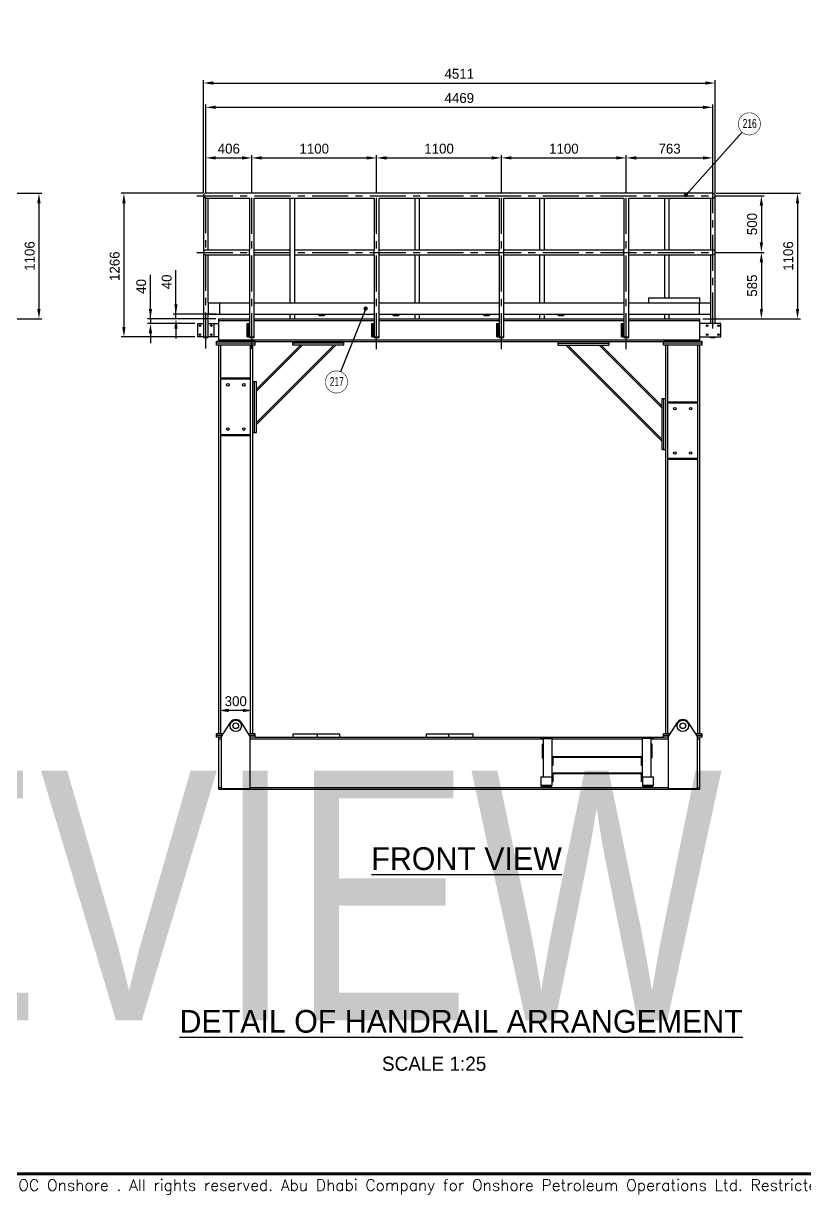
# Model space of a CAD drawing. Header units: millimetres. Extents: x 0 to 16187, y -20471 to 6290.
# Drawn here: x 1811.7 to 2087.1, y 1484.6 to 1897.5 of the extents above; entities that cross this region are included whole.
import ezdxf
from ezdxf.enums import TextEntityAlignment as Align

# ---------------------------------------------------------------- set-up
doc = ezdxf.new("R2018")
doc.units = ezdxf.units.MM
doc.header["$PDSIZE"] = -1
doc.linetypes.add('CENTERX2', pattern=[20.32, 12.7, -2.54, 2.54, -2.54])
doc.layers.add('BORDER1', color=3, linetype='Continuous')
doc.layers.add('BORDER2', color=7, linetype='Continuous')
doc.styles.add('ROMANC', font='ROMANC', dxfattribs={"height": 5})
doc.styles.add('ROMAND-1', font='ic-romand.shx')
doc.styles.add('ROMANS', font='ROMANS.shx', dxfattribs={"width": 0.8})
doc.styles.add('ROMANT', font='ROMANT', dxfattribs={"height": 4})
doc.styles.add('SLDTEXTSTYLE2', font='TXT', dxfattribs={"width": 0.686449})
doc.dimstyles.new('AM_ISO', dxfattribs={"dimtxt": 3.5, "dimasz": 3.5, "dimexe": 1, "dimexo": 1, "dimgap": 1.5, "dimtad": 1, "dimdsep": 46, "dimtxsty": 'Standard', "dimcen": 0, "dimclrd": 1, "dimclre": 1, "dimclrt": 1, "dimadec": 0, "dimazin": 2, "dimtp": 0.1, "dimtm": 0.1, "dimtfac": 0.71, "dimtdec": 3, "dimtmove": 0, "dimatfit": 3, "dimfxl": 1, "dimlwd": -1, "dimlwe": -1, "dimarcsym": 1})
doc.dimstyles.new('AM_ISO$7', dxfattribs={"dimtxt": 3.5, "dimasz": 3.5, "dimexe": 1, "dimexo": 1, "dimgap": 1.5, "dimtad": 1, "dimtoh": 1, "dimdsep": 46, "dimtxsty": 'Standard', "dimcen": 0, "dimclrd": 1, "dimclre": 1, "dimclrt": 1, "dimadec": 0, "dimazin": 2, "dimtp": 0.1, "dimtm": 0.1, "dimtfac": 0.71, "dimtdec": 3, "dimtmove": 0, "dimatfit": 3, "dimfxl": 1, "dimlwd": -1, "dimlwe": -1, "dimarcsym": 1})

# ---------------------------------------------------------------- blocks, each defined once
blk = doc.blocks.new('*U609')
at = {"layer": 'BORDER1', "color": 154, "true_color": 0x1859a9, "const_width": 1}
blk.add_lwpolyline([(1.81, 811), (1144, 811), (1144, 0), (0, 0), (0, 811)], close=True, dxfattribs=at)
at = {"layer": 'BORDER2', "color": 154, "true_color": 0x1859a9, "style": 'ROMANS'}
blk.add_text('2017 ADNOC Onshore . All rights reserved. Abu Dhabi Company for Onshore Petroleum Operations Ltd. Restricted Circulation', height=4, dxfattribs=at).set_placement((489.5, -2), align=Align.TOP_CENTER)
at = {"layer": 'BORDER2', "flags": 8}
for tag, height, style, p in [('REV-A', 3.24, 'ROMANS', (986.93, 140.25)), ('RE-A', 8.06, 'ROMANT', (1084.63, 7.17))]:
    blk.add_attdef(tag, text='', height=height, dxfattribs=dict(at, style=style)).set_placement(p, align=Align.CENTER)
at = {"layer": 'BORDER2', "style": 'ROMANS', "width": 3.830216}
blk.add_attdef('DATE-A', text='', height=3.24, dxfattribs=at).set_placement((995.51, 140.25), (1008.51, 140.25), align=Align.FIT)
at = {"layer": 'BORDER2'}
for tag, height, style, p in [('DRN-A', 3.24, 'ROMANS', (1018.38, 140.25)), ('CHD-A', 3.24, 'ROMANS', (1032.35, 140.25)), ('APD-A', 3.24, 'ROMANS', (1046.64, 140.25)), ('CONS_CONT_VEND', 4.2, 'ROMANC', (1061.39, 72.83))]:
    blk.add_attdef(tag, text='', height=height, dxfattribs=dict(at, style=style)).set_placement(p, align=Align.CENTER)
at = {"layer": 'BORDER2', "style": 'ROMANS', "width": 0.8}
for tag, p, height in [('1:X', (997.23, 122.55), 3.5), ('LOC', (1042.74, 122.55), 3.5), ('PROJ_NO', (1118.64, 122.55), 3.5), ('CONS_DRG_NO', (1011, 63), 3)]:
    blk.add_attdef(tag, p, '', height=height, dxfattribs=at)
at = {"layer": 'BORDER2', "lineweight": 30, "width": 0.8, "flags": 104}
blk.add_attdef('COMMENTS-A', text='', height=2.2, dxfattribs=at).set_placement((1055.21, 142.07), align=Align.MIDDLE_LEFT)
at = {"layer": 'BORDER2', "style": 'ROMANS', "width": 0.8}
for tag, p in [('PROJECT_TITLE_1', (1061.07, 55.35)), ('PROJECT_TITLE_2', (1061.07, 49.3))]:
    blk.add_attdef(tag, text='', height=3.5, dxfattribs=at).set_placement(p, align=Align.MIDDLE)
at = {"layer": 'BORDER2', "style": 'ROMANT', "width": 0.8}
for tag, p in [('DRG_TITLE_1', (1061.07, 36.31)), ('DRG_TITLE_2', (1061.07, 28.31)), ('DRG_TITLE_3', (1061.07, 20.31))]:
    blk.add_attdef(tag, text='', height=5, dxfattribs=at).set_placement(p, align=Align.CENTER)
at = {"layer": 'BORDER2', "style": 'ROMANT'}
for tag, p in [('AR', (995, 7.17)), ('PA', (1011.74, 7.17)), ('DC', (1028.45, 7.17)), ('TS', (1120.84, 7.17))]:
    blk.add_attdef(tag, p, '', height=8.06, dxfattribs=at)
for tag, p in [('SRNO', (1074.7, 7.17)), ('SH', (1115.8, 7.18))]:
    blk.add_attdef(tag, text='', height=8.06, dxfattribs=at).set_placement(p, align=Align.RIGHT)
at = {"layer": 'BORDER2', "style": 'ROMANS', "flags": 2}
blk.add_attdef('TB_VERSION', text='', height=2, dxfattribs=at).set_placement((1, -1), align=Align.TOP_LEFT)
blk = doc.blocks.new('*D4707')
at = {"color": 1, "linetype": 'ByBlock'}
for p, q in [((1789.5, 1837.6), (1818.2, 1837.6)), ((1817.2, 1834.1), (1817.2, 1796.86)), ((1784.92, 1793.36), (1818.2, 1793.36))]:
    blk.add_line(p, q, dxfattribs=at)
at = {"color": 1}
for points in [[(1817.78, 1834.1), (1816.61, 1834.1), (1817.2, 1837.6)], [(1816.61, 1796.86), (1817.78, 1796.86), (1817.2, 1793.36)]]:
    blk.add_solid(points, dxfattribs=at)
at = {"layer": 'Defpoints', "color": 0}
for p in [(1788.5, 1837.6), (1783.92, 1793.36), (1817.2, 1793.36)]:
    blk.add_point(p, dxfattribs=at)
at = {"color": 1, "insert": (1813.95, 1815.48), "char_height": 3.5, "attachment_point": 5, "rotation": 90}
blk.add_mtext('1106', dxfattribs=at)
blk = doc.blocks.new('*D4735')
at = {"color": 1, "linetype": 'ByBlock'}
for p, q in [((1876, 1837.76), (1876, 1851.07)), ((1879.5, 1850.07), (1888.75, 1850.07)), ((1892.25, 1837.76), (1892.25, 1851.07))]:
    blk.add_line(p, q, dxfattribs=at)
at = {"color": 1}
for points in [[(1879.5, 1850.66), (1879.5, 1849.49), (1876, 1850.07)], [(1888.75, 1849.49), (1888.75, 1850.66), (1892.25, 1850.07)]]:
    blk.add_solid(points, dxfattribs=at)
at = {"layer": 'Defpoints', "color": 0}
for p in [(1892.25, 1850.07), (1876, 1836.76), (1892.25, 1836.76)]:
    blk.add_point(p, dxfattribs=at)
at = {"color": 1, "insert": (1884.13, 1853.32), "char_height": 3.5, "attachment_point": 5}
blk.add_mtext('406', dxfattribs=at)
blk = doc.blocks.new('*D4736')
at = {"color": 1, "linetype": 'ByBlock'}
for p, q in [((1892.25, 1837.76), (1892.25, 1851.07)), ((1895.75, 1850.07), (1932.75, 1850.07)), ((1936.25, 1837.76), (1936.25, 1851.07))]:
    blk.add_line(p, q, dxfattribs=at)
at = {"color": 1}
for points in [[(1895.75, 1850.66), (1895.75, 1849.49), (1892.25, 1850.07)], [(1932.75, 1849.49), (1932.75, 1850.66), (1936.25, 1850.07)]]:
    blk.add_solid(points, dxfattribs=at)
at = {"layer": 'Defpoints', "color": 0}
for p in [(1936.25, 1850.07), (1892.25, 1836.76), (1936.25, 1836.76)]:
    blk.add_point(p, dxfattribs=at)
at = {"color": 1, "insert": (1914.25, 1853.32), "char_height": 3.5, "attachment_point": 5}
blk.add_mtext('1100', dxfattribs=at)
blk = doc.blocks.new('*D4737')
at = {"color": 1, "linetype": 'ByBlock'}
for p, q in [((1936.25, 1837.76), (1936.25, 1851.07)), ((1939.75, 1850.07), (1976.75, 1850.07)), ((1980.25, 1837.76), (1980.25, 1851.07))]:
    blk.add_line(p, q, dxfattribs=at)
at = {"color": 1}
for points in [[(1939.75, 1850.66), (1939.75, 1849.49), (1936.25, 1850.07)], [(1976.75, 1849.49), (1976.75, 1850.66), (1980.25, 1850.07)]]:
    blk.add_solid(points, dxfattribs=at)
at = {"layer": 'Defpoints', "color": 0}
for p in [(1980.25, 1850.07), (1936.25, 1836.76), (1980.25, 1836.76)]:
    blk.add_point(p, dxfattribs=at)
at = {"color": 1, "insert": (1958.25, 1853.32), "char_height": 3.5, "attachment_point": 5}
blk.add_mtext('1100', dxfattribs=at)
blk = doc.blocks.new('*D4738')
at = {"color": 1, "linetype": 'ByBlock'}
for p, q in [((1980.25, 1837.76), (1980.25, 1851.07)), ((1983.75, 1850.07), (2020.75, 1850.07)), ((2024.25, 1837.76), (2024.25, 1851.07))]:
    blk.add_line(p, q, dxfattribs=at)
at = {"color": 1}
for points in [[(1983.75, 1850.66), (1983.75, 1849.49), (1980.25, 1850.07)], [(2020.75, 1849.49), (2020.75, 1850.66), (2024.25, 1850.07)]]:
    blk.add_solid(points, dxfattribs=at)
at = {"layer": 'Defpoints', "color": 0}
for p in [(2024.25, 1850.07), (1980.25, 1836.76), (2024.25, 1836.76)]:
    blk.add_point(p, dxfattribs=at)
at = {"color": 1, "insert": (2002.25, 1853.32), "char_height": 3.5, "attachment_point": 5}
blk.add_mtext('1100', dxfattribs=at)
blk = doc.blocks.new('*D4739')
at = {"color": 1, "linetype": 'ByBlock'}
for p, q in [((2024.25, 1837.76), (2024.25, 1851.07)), ((2027.75, 1850.07), (2051.26, 1850.07)), ((2054.76, 1837.76), (2054.76, 1851.07))]:
    blk.add_line(p, q, dxfattribs=at)
at = {"color": 1}
for points in [[(2027.75, 1850.66), (2027.75, 1849.49), (2024.25, 1850.07)], [(2051.26, 1849.49), (2051.26, 1850.66), (2054.76, 1850.07)]]:
    blk.add_solid(points, dxfattribs=at)
at = {"layer": 'Defpoints', "color": 0}
for p in [(2054.76, 1850.07), (2024.25, 1836.76), (2054.76, 1836.76)]:
    blk.add_point(p, dxfattribs=at)
at = {"color": 1, "insert": (2039.51, 1853.32), "char_height": 3.5, "attachment_point": 5}
blk.add_mtext('763', dxfattribs=at)
blk = doc.blocks.new('*D4740')
at = {"color": 1, "linetype": 'ByBlock'}
for p, q in [((1876, 1837.76), (1876, 1868.91)), ((1879.5, 1867.91), (2051.26, 1867.91)), ((2054.76, 1837.76), (2054.76, 1868.91))]:
    blk.add_line(p, q, dxfattribs=at)
at = {"color": 1}
for points in [[(1879.5, 1868.5), (1879.5, 1867.33), (1876, 1867.91)], [(2051.26, 1867.33), (2051.26, 1868.5), (2054.76, 1867.91)]]:
    blk.add_solid(points, dxfattribs=at)
at = {"layer": 'Defpoints', "color": 0}
for p in [(2054.76, 1867.91), (1876, 1836.76), (2054.76, 1836.76)]:
    blk.add_point(p, dxfattribs=at)
at = {"color": 1, "insert": (1965.38, 1871.16), "char_height": 3.5, "attachment_point": 5}
blk.add_mtext('4469', dxfattribs=at)
blk = doc.blocks.new('*D4741')
at = {"color": 1, "linetype": 'ByBlock'}
for p, q in [((1875.16, 1837.76), (1875.16, 1877.47)), ((1878.66, 1876.47), (2052.11, 1876.47)), ((2055.61, 1837.76), (2055.61, 1877.47))]:
    blk.add_line(p, q, dxfattribs=at)
at = {"color": 1}
for points in [[(1878.66, 1877.06), (1878.66, 1875.89), (1875.16, 1876.47)], [(2052.11, 1875.89), (2052.11, 1877.06), (2055.61, 1876.47)]]:
    blk.add_solid(points, dxfattribs=at)
at = {"layer": 'Defpoints', "color": 0}
for p in [(2055.61, 1876.47), (1875.16, 1836.76), (2055.61, 1836.76)]:
    blk.add_point(p, dxfattribs=at)
at = {"color": 1, "insert": (1965.38, 1879.72), "char_height": 3.5, "attachment_point": 5}
blk.add_mtext('4511', dxfattribs=at)
blk = doc.blocks.new('*D4742')
at = {"color": 1, "linetype": 'ByBlock'}
for p, q in [((2055.76, 1836.76), (2072.87, 1836.76)), ((2071.87, 1833.26), (2071.87, 1820.26)), ((2055.76, 1816.76), (2072.87, 1816.76))]:
    blk.add_line(p, q, dxfattribs=at)
at = {"color": 1}
for points in [[(2072.46, 1833.26), (2071.29, 1833.26), (2071.87, 1836.76)], [(2071.29, 1820.26), (2072.46, 1820.26), (2071.87, 1816.76)]]:
    blk.add_solid(points, dxfattribs=at)
at = {"layer": 'Defpoints', "color": 0}
for p in [(2054.76, 1836.76), (2054.76, 1816.76), (2071.87, 1816.76)]:
    blk.add_point(p, dxfattribs=at)
at = {"color": 1, "insert": (2068.62, 1826.76), "char_height": 3.5, "attachment_point": 5, "rotation": 90}
blk.add_mtext('500', dxfattribs=at)
blk = doc.blocks.new('*D4743')
at = {"color": 1, "linetype": 'ByBlock'}
for p, q in [((2055.76, 1816.76), (2072.87, 1816.76)), ((2071.87, 1813.26), (2071.87, 1796.86)), ((2051.18, 1793.36), (2072.87, 1793.36))]:
    blk.add_line(p, q, dxfattribs=at)
at = {"color": 1}
for points in [[(2072.46, 1813.26), (2071.29, 1813.26), (2071.87, 1816.76)], [(2071.29, 1796.86), (2072.46, 1796.86), (2071.87, 1793.36)]]:
    blk.add_solid(points, dxfattribs=at)
at = {"layer": 'Defpoints', "color": 0}
for p in [(2054.76, 1816.76), (2050.18, 1793.36), (2071.87, 1793.36)]:
    blk.add_point(p, dxfattribs=at)
at = {"color": 1, "insert": (2068.62, 1805.06), "char_height": 3.5, "attachment_point": 5, "rotation": 90}
blk.add_mtext('585', dxfattribs=at)
blk = doc.blocks.new('*D4744')
at = {"color": 1, "linetype": 'ByBlock'}
for p, q in [((1875, 1837.6), (1846.15, 1837.6)), ((1847.15, 1834.1), (1847.15, 1790.46)), ((1872.2, 1786.96), (1846.15, 1786.96))]:
    blk.add_line(p, q, dxfattribs=at)
at = {"color": 1}
for points in [[(1847.74, 1834.1), (1846.57, 1834.1), (1847.15, 1837.6)], [(1846.57, 1790.46), (1847.74, 1790.46), (1847.15, 1786.96)]]:
    blk.add_solid(points, dxfattribs=at)
at = {"layer": 'Defpoints', "color": 0}
for p in [(1876, 1837.6), (1847.15, 1786.96), (1873.2, 1786.96)]:
    blk.add_point(p, dxfattribs=at)
at = {"color": 1, "insert": (1843.9, 1811.9), "char_height": 3.5, "attachment_point": 5, "rotation": 90}
blk.add_mtext('1266', dxfattribs=at)
blk = doc.blocks.new('*D4745')
at = {"color": 1, "linetype": 'ByBlock'}
for p, q in [((1856.52, 1793.36), (1856.52, 1808.9)), ((1856.52, 1796.86), (1856.52, 1800.36)), ((1879.58, 1793.36), (1855.52, 1793.36)), ((1872.2, 1791.76), (1855.52, 1791.76)), ((1856.52, 1793.36), (1856.52, 1791.76)), ((1856.52, 1788.26), (1856.52, 1784.76))]:
    blk.add_line(p, q, dxfattribs=at)
at = {"color": 1}
for points in [[(1855.93, 1796.86), (1857.1, 1796.86), (1856.52, 1793.36)], [(1857.1, 1788.26), (1855.93, 1788.26), (1856.52, 1791.76)]]:
    blk.add_solid(points, dxfattribs=at)
at = {"layer": 'Defpoints', "color": 0}
for p in [(1856.52, 1791.76), (1873.2, 1791.76), (1880.58, 1793.36)]:
    blk.add_point(p, dxfattribs=at)
at = {"color": 1, "insert": (1853.27, 1804.77), "char_height": 3.5, "attachment_point": 5, "rotation": 90}
blk.add_mtext('40', dxfattribs=at)
blk = doc.blocks.new('*D4746')
at = {"color": 1, "linetype": 'ByBlock'}
for p, q in [((2055.76, 1837.6), (2085.61, 1837.6)), ((2084.61, 1834.1), (2084.61, 1796.86)), ((2051.18, 1793.36), (2085.61, 1793.36))]:
    blk.add_line(p, q, dxfattribs=at)
at = {"color": 1}
for points in [[(2085.19, 1834.1), (2084.02, 1834.1), (2084.61, 1837.6)], [(2084.02, 1796.86), (2085.19, 1796.86), (2084.61, 1793.36)]]:
    blk.add_solid(points, dxfattribs=at)
at = {"layer": 'Defpoints', "color": 0}
for p in [(2054.76, 1837.6), (2050.18, 1793.36), (2084.61, 1793.36)]:
    blk.add_point(p, dxfattribs=at)
at = {"color": 1, "insert": (2081.36, 1815.48), "char_height": 3.5, "attachment_point": 5, "rotation": 90}
blk.add_mtext('1106', dxfattribs=at)
blk = doc.blocks.new('*D4747')
at = {"color": 1, "linetype": 'ByBlock'}
for p, q in [((1865.51, 1794.96), (1865.51, 1810.5)), ((1865.51, 1798.46), (1865.51, 1801.96)), ((1879.85, 1794.96), (1864.51, 1794.96)), ((1879.58, 1793.36), (1864.51, 1793.36)), ((1865.51, 1793.36), (1865.51, 1794.96)), ((1865.51, 1789.86), (1865.51, 1786.36))]:
    blk.add_line(p, q, dxfattribs=at)
at = {"color": 1}
for points in [[(1864.92, 1798.46), (1866.09, 1798.46), (1865.51, 1794.96)], [(1866.09, 1789.86), (1864.92, 1789.86), (1865.51, 1793.36)]]:
    blk.add_solid(points, dxfattribs=at)
at = {"layer": 'Defpoints', "color": 0}
for p in [(1865.51, 1794.96), (1880.58, 1793.36), (1880.85, 1794.96)]:
    blk.add_point(p, dxfattribs=at)
at = {"color": 1, "insert": (1862.26, 1806.37), "char_height": 3.5, "attachment_point": 5, "rotation": 90}
blk.add_mtext('40', dxfattribs=at)
blk = doc.blocks.new('*D5699')
at = {"color": 1, "linetype": 'ByBlock'}
for p, q in [((1880.58, 1648.12), (1880.58, 1656.3)), ((1892.58, 1648.12), (1892.58, 1656.3)), ((1889.08, 1655.3), (1884.08, 1655.3))]:
    blk.add_line(p, q, dxfattribs=at)
at = {"color": 1}
for points in [[(1884.08, 1655.89), (1884.08, 1654.72), (1880.58, 1655.3)], [(1889.08, 1654.72), (1889.08, 1655.89), (1892.58, 1655.3)]]:
    blk.add_solid(points, dxfattribs=at)
at = {"layer": 'Defpoints', "color": 0}
for p in [(1880.58, 1655.3), (1880.58, 1647.12), (1892.58, 1647.12)]:
    blk.add_point(p, dxfattribs=at)
at = {"color": 1, "insert": (1886.58, 1658.55), "char_height": 3.5, "attachment_point": 5}
blk.add_mtext('300', dxfattribs=at)

msp = doc.modelspace()

# ---------------------------------------------------------------- linework, layer by layer
at = {"color": 3, "linetype": 'CENTERX2'}
for p, q in [((1876.00237, 1782.92746), (1876.00237, 1839.73571)), ((1892.24777, 1782.61419), (1892.24777, 1839.51612)), ((1936.24777, 1782.61419), (1936.24777, 1839.79525)), ((1980.24777, 1782.61419), (1980.24777, 1839.85359)), ((2024.24777, 1782.61419), (2024.24777, 1839.59124)), ((2054.76237, 1789.98831), (2054.76237, 1839.65341)), ((1872.86259, 1836.75594), (2058.85745, 1836.75594)), ((1872.86259, 1816.75594), (2058.85745, 1816.75594))]:
    msp.add_line(p, q, dxfattribs=at)
at = {"color": 7, "linetype": 'Continuous', "lineweight": 25}
for p, q in [((1880.00237, 1837.59994), (1876.00237, 1837.59994)), ((2050.76237, 1837.59994), (1880.00237, 1837.59994)), ((2054.76237, 1837.59994), (2050.76237, 1837.59994)), ((1875.15837, 1836.75594), (1875.15837, 1786.95594)), ((1876.00237, 1835.91194), (1880.00237, 1835.91194)), ((1876.84637, 1817.59994), (1876.84637, 1835.91194)), ((1880.00237, 1835.91194), (1891.40377, 1835.91194)), ((1891.40377, 1835.91194), (1891.40377, 1817.59994)), ((1893.09177, 1835.91194), (1935.40377, 1835.91194)), ((1893.09177, 1817.59994), (1893.09177, 1835.91194)), ((1905.67297, 1835.91194), (1905.67297, 1817.59994)), ((1907.36097, 1817.59994), (1907.36097, 1835.91194)), ((1935.40377, 1835.91194), (1935.40377, 1817.59994)), ((1937.09177, 1835.91194), (1979.40377, 1835.91194)), ((1937.09177, 1817.59994), (1937.09177, 1835.91194)), ((1949.67297, 1835.91194), (1949.67297, 1817.59994)), ((1951.36097, 1817.59994), (1951.36097, 1835.91194)), ((1979.40377, 1835.91194), (1979.40377, 1817.59994)), ((1981.09177, 1835.91194), (2023.40377, 1835.91194)), ((1981.09177, 1817.59994), (1981.09177, 1835.91194)), ((1993.67297, 1835.91194), (1993.67297, 1817.59994)), ((1995.36097, 1817.59994), (1995.36097, 1835.91194)), ((2023.40377, 1835.91194), (2023.40377, 1817.59994)), ((2025.09177, 1835.91194), (2050.76237, 1835.91194)), ((2025.09177, 1817.59994), (2025.09177, 1835.91194)), ((2037.67297, 1835.91194), (2037.67297, 1817.59994)), ((2039.36097, 1817.59994), (2039.36097, 1835.91194)), ((2050.76237, 1835.91194), (2054.76237, 1835.91194)), ((2053.91837, 1835.91194), (2053.91837, 1817.59994)), ((2055.60637, 1791.75594), (2055.60637, 1836.75594)), ((1880.00237, 1817.59994), (1876.00237, 1817.59994)), ((1891.40377, 1817.59994), (1880.00237, 1817.59994)), ((1905.67297, 1817.59994), (1893.09177, 1817.59994)), ((1905.67297, 1817.59994), (1905.67297, 1798.95594)), ((1935.40377, 1817.59994), (1907.36097, 1817.59994)), ((1907.36097, 1798.95594), (1907.36097, 1817.59994)), ((1979.40377, 1817.59994), (1937.09177, 1817.59994)), ((1937.09177, 1786.95594), (1937.09177, 1817.59994)), ((2023.40377, 1817.59994), (1981.09177, 1817.59994)), ((2050.76237, 1817.59994), (2025.09177, 1817.59994)), ((2054.76237, 1817.59994), (2050.76237, 1817.59994)), ((1876.00237, 1815.91194), (1880.00237, 1815.91194)), ((1876.84637, 1798.95594), (1876.84637, 1815.91194)), ((1880.00237, 1815.91194), (1891.40377, 1815.91194)), ((1891.40377, 1815.91194), (1891.40377, 1786.95594)), ((1893.09177, 1815.91194), (1905.67297, 1815.91194)), ((1893.09177, 1786.95594), (1893.09177, 1815.91194)), ((1907.36097, 1815.91194), (1935.40377, 1815.91194)), ((1935.40377, 1815.91194), (1935.40377, 1786.95594)), ((1937.09177, 1815.91194), (1979.40377, 1815.91194)), ((1949.67297, 1815.91194), (1949.67297, 1798.95594)), ((1951.36097, 1798.95594), (1951.36097, 1815.91194)), ((1979.40377, 1815.91194), (1979.40377, 1786.95594)), ((1981.09177, 1815.91194), (2023.40377, 1815.91194)), ((1981.09177, 1786.95594), (1981.09177, 1815.91194)), ((1993.67297, 1815.91194), (1993.67297, 1798.95594)), ((1995.36097, 1798.95594), (1995.36097, 1815.91194)), ((2023.40377, 1815.91194), (2023.40377, 1786.95594)), ((2025.09177, 1815.91194), (2050.76237, 1815.91194)), ((2025.09177, 1786.95594), (2025.09177, 1815.91194)), ((2037.67297, 1815.91194), (2037.67297, 1800.75594)), ((2039.36097, 1800.75594), (2039.36097, 1815.91194)), ((2050.76237, 1815.91194), (2054.76237, 1815.91194)), ((2053.91837, 1815.91194), (2053.91837, 1798.95594)), ((2032.18237, 1798.95594), (2032.18237, 1800.75594)), ((2032.18237, 1800.75594), (2050.18237, 1800.75594)), ((2050.18237, 1798.95594), (2050.18237, 1800.75594)), ((1876.84637, 1798.95594), (1876.84637, 1794.95594)), ((1876.84637, 1798.95594), (1880.84637, 1798.95594)), ((1880.84637, 1798.95594), (1880.84637, 1794.95594)), ((1880.84637, 1798.95594), (1891.40377, 1798.95594)), ((1893.09177, 1798.95594), (1935.40377, 1798.95594)), ((1937.09177, 1798.95594), (1979.40377, 1798.95594)), ((1981.09177, 1798.95594), (2023.40377, 1798.95594)), ((2025.09177, 1798.95594), (2049.91837, 1798.95594)), ((2049.91837, 1798.95594), (2049.91837, 1794.95594)), ((2049.91837, 1798.95594), (2053.91837, 1798.95594)), ((2053.91837, 1798.95594), (2053.91837, 1794.95594)), ((1873.20237, 1786.95594), (1873.20237, 1791.75594)), ((1873.20237, 1791.75594), (1875.15837, 1791.75594)), ((1876.84637, 1786.95594), (1876.84637, 1794.95594)), ((1876.84637, 1794.95594), (1880.84637, 1794.95594)), ((1876.84637, 1791.75594), (1878.80237, 1791.75594)), ((1878.80237, 1791.75594), (1878.80237, 1786.95594)), ((1878.80237, 1791.75594), (1880.58237, 1791.75594)), ((1880.58237, 1793.35594), (1891.40377, 1793.35594)), ((1880.58237, 1792.75594), (1880.58237, 1793.35594)), ((1880.58237, 1792.75594), (1891.40377, 1792.75594)), ((1880.58237, 1785.95594), (1880.58237, 1792.75594)), ((1880.84637, 1794.95594), (1891.40377, 1794.95594)), ((1890.58237, 1786.95594), (1890.58237, 1791.75594)), ((1890.58237, 1791.75594), (1890.98237, 1791.75594)), ((1890.98237, 1786.95594), (1890.98237, 1791.75594)), ((1890.98237, 1791.75594), (1891.38237, 1791.75594)), ((1891.38237, 1786.95594), (1891.38237, 1791.75594)), ((1893.09177, 1794.95594), (1935.40377, 1794.95594)), ((1893.09177, 1793.35594), (1935.40377, 1793.35594)), ((1893.09177, 1792.75594), (1935.40377, 1792.75594)), ((1905.67297, 1794.95594), (1905.67297, 1793.35594)), ((1907.36097, 1793.35594), (1907.36097, 1794.95594)), ((1915.94237, 1794.35594), (1915.94237, 1794.67594)), ((1915.94237, 1794.67594), (1917.50237, 1794.67594)), ((1917.74237, 1794.35594), (1915.94237, 1794.35594)), ((1917.50237, 1794.67594), (1917.50237, 1794.95594)), ((1917.74237, 1794.95594), (1917.74237, 1794.35594)), ((1934.58237, 1786.95594), (1934.58237, 1791.75594)), ((1934.58237, 1791.75594), (1934.98237, 1791.75594)), ((1934.98237, 1786.95594), (1934.98237, 1791.75594)), ((1934.98237, 1791.75594), (1935.38237, 1791.75594)), ((1935.38237, 1786.95594), (1935.38237, 1791.75594)), ((1937.09177, 1794.95594), (1979.40377, 1794.95594)), ((1937.09177, 1793.35594), (1979.40377, 1793.35594)), ((1937.09177, 1792.75594), (1979.40377, 1792.75594)), ((1942.14237, 1794.35594), (1942.14237, 1794.95594)), ((1943.94237, 1794.35594), (1942.14237, 1794.35594)), ((1942.38237, 1794.95594), (1942.38237, 1794.67594)), ((1942.38237, 1794.67594), (1943.94237, 1794.67594)), ((1943.94237, 1794.67594), (1943.94237, 1794.35594)), ((1949.67297, 1794.95594), (1949.67297, 1793.35594)), ((1951.36097, 1793.35594), (1951.36097, 1794.95594)), ((1974.10237, 1794.67594), (1975.66237, 1794.67594)), ((1974.10237, 1794.35594), (1974.10237, 1794.67594)), ((1975.90237, 1794.35594), (1974.10237, 1794.35594)), ((1975.66237, 1794.67594), (1975.66237, 1794.95594)), ((1975.90237, 1794.95594), (1975.90237, 1794.35594)), ((1978.58237, 1786.95594), (1978.58237, 1791.75594)), ((1978.58237, 1791.75594), (1978.98237, 1791.75594)), ((1978.98237, 1786.95594), (1978.98237, 1791.75594)), ((1978.98237, 1791.75594), (1979.38237, 1791.75594)), ((1979.38237, 1786.95594), (1979.38237, 1791.75594)), ((1981.09177, 1794.95594), (2023.40377, 1794.95594)), ((1981.09177, 1793.35594), (2023.40377, 1793.35594)), ((1981.09177, 1792.75594), (2023.40377, 1792.75594)), ((1993.67297, 1794.95594), (1993.67297, 1793.35594)), ((1995.36097, 1793.35594), (1995.36097, 1794.95594)), ((2000.30237, 1794.35594), (2000.30237, 1794.95594)), ((2002.10237, 1794.35594), (2000.30237, 1794.35594)), ((2000.54237, 1794.95594), (2000.54237, 1794.67594)), ((2000.54237, 1794.67594), (2002.10237, 1794.67594)), ((2002.10237, 1794.67594), (2002.10237, 1794.35594)), ((2022.58237, 1791.75594), (2022.98237, 1791.75594)), ((2022.58237, 1786.95594), (2022.58237, 1791.75594)), ((2022.98237, 1791.75594), (2023.38237, 1791.75594)), ((2022.98237, 1786.95594), (2022.98237, 1791.75594)), ((2023.38237, 1786.95594), (2023.38237, 1791.75594)), ((2025.09177, 1794.95594), (2049.91837, 1794.95594)), ((2025.09177, 1793.35594), (2050.18237, 1793.35594)), ((2025.09177, 1792.75594), (2050.18237, 1792.75594)), ((2037.67297, 1794.95594), (2037.67297, 1793.35594)), ((2039.36097, 1793.35594), (2039.36097, 1794.95594)), ((2049.91837, 1794.95594), (2053.91837, 1794.95594)), ((2050.18237, 1792.75594), (2050.18237, 1793.35594)), ((2050.18237, 1785.95594), (2050.18237, 1792.75594)), ((2057.56237, 1791.75594), (2050.18237, 1791.75594)), ((2053.91837, 1794.95594), (2053.91837, 1791.75594)), ((2057.56237, 1786.95594), (2057.56237, 1791.75594)), ((1875.15837, 1786.95594), (1873.20237, 1786.95594)), ((1875.15837, 1786.95594), (1875.15837, 1786.71594)), ((1875.15837, 1786.95594), (1876.84637, 1786.95594)), ((1875.15837, 1786.95594), (1876.70894, 1786.95594)), ((1875.15837, 1786.71594), (1876.84637, 1786.71594)), ((1876.70894, 1786.95594), (1876.84637, 1786.95594)), ((1876.84637, 1786.71594), (1876.84637, 1786.95594)), ((1878.80237, 1786.95594), (1876.84637, 1786.95594)), ((1880.58237, 1786.95594), (1878.80237, 1786.95594)), ((1879.78237, 1784.71594), (1879.78237, 1785.35594)), ((1893.38237, 1785.35594), (1879.78237, 1785.35594)), ((1893.38237, 1784.71594), (1879.78237, 1784.71594)), ((1879.78237, 1784.07594), (1879.78237, 1784.71594)), ((1893.38237, 1784.07594), (1879.78237, 1784.07594)), ((1880.58237, 1785.95594), (2050.18237, 1785.95594)), ((1880.58237, 1785.35594), (1880.58237, 1785.95594)), ((1880.58237, 1647.11594), (1880.58237, 1784.07594)), ((1881.34237, 1647.11594), (1881.34237, 1784.07594)), ((1890.58237, 1786.95594), (1890.98237, 1786.95594)), ((1890.98237, 1786.95594), (1891.38237, 1786.95594)), ((1891.40377, 1786.95594), (1891.40377, 1786.71594)), ((1891.40377, 1786.95594), (1892.24777, 1786.95594)), ((1891.40377, 1786.95594), (1893.09177, 1786.95594)), ((1891.40377, 1786.71594), (1892.24777, 1786.71594)), ((1891.82237, 1647.11594), (1891.82237, 1784.07594)), ((1892.24777, 1786.95594), (1893.09177, 1786.95594)), ((1892.24777, 1786.71594), (1893.09177, 1786.71594)), ((1892.58237, 1647.11594), (1892.58237, 1784.07594)), ((1893.09177, 1786.71594), (1893.09177, 1786.95594)), ((1893.38237, 1785.35594), (2037.38237, 1785.35594)), ((1893.38237, 1784.71594), (1893.38237, 1785.35594)), ((1893.38237, 1784.07594), (1893.38237, 1784.71594)), ((1893.86237, 1767.81392), (1910.12439, 1784.07594)), ((1893.86237, 1768.52102), (1909.41729, 1784.07594)), ((1893.86237, 1756.07594), (1921.86237, 1784.07594)), ((1893.86237, 1756.78305), (1921.15526, 1784.07594)), ((1906.66237, 1784.71594), (1906.66237, 1785.35594)), ((1906.66237, 1784.07594), (1906.66237, 1784.71594)), ((1924.66237, 1784.71594), (1906.66237, 1784.71594)), ((1924.66237, 1784.07594), (1906.66237, 1784.07594)), ((1924.66237, 1784.71594), (1924.66237, 1785.35594)), ((1924.66237, 1784.07594), (1924.66237, 1784.71594)), ((1934.58237, 1786.95594), (1934.98237, 1786.95594)), ((1934.98237, 1786.95594), (1935.38237, 1786.95594)), ((1935.40377, 1786.95594), (1935.40377, 1786.71594)), ((1935.40377, 1786.95594), (1936.24777, 1786.95594)), ((1935.40377, 1786.95594), (1937.09177, 1786.95594)), ((1935.40377, 1786.71594), (1936.24777, 1786.71594)), ((1936.24777, 1786.95594), (1937.09177, 1786.95594)), ((1936.24777, 1786.71594), (1937.09177, 1786.71594)), ((1937.09177, 1786.71594), (1937.09177, 1786.95594)), ((1978.58237, 1786.95594), (1978.98237, 1786.95594)), ((1978.98237, 1786.95594), (1979.38237, 1786.95594)), ((1979.40377, 1786.95594), (1979.40377, 1786.71594)), ((1979.40377, 1786.95594), (1980.24777, 1786.95594)), ((1979.40377, 1786.95594), (1981.09177, 1786.95594)), ((1979.40377, 1786.71594), (1980.24777, 1786.71594)), ((1980.24777, 1786.95594), (1981.09177, 1786.95594)), ((1980.24777, 1786.71594), (1981.09177, 1786.71594)), ((1981.09177, 1786.71594), (1981.09177, 1786.95594)), ((2000.10237, 1785.35594), (2000.10237, 1784.71594)), ((2000.10237, 1784.71594), (2018.10237, 1784.71594)), ((2000.10237, 1784.71594), (2000.10237, 1784.07594)), ((2000.10237, 1784.07594), (2018.10237, 1784.07594)), ((2002.90237, 1784.07594), (2036.90237, 1750.07594)), ((2003.60947, 1784.07594), (2036.90237, 1750.78305)), ((2014.64034, 1784.07594), (2036.90237, 1761.81392)), ((2015.34745, 1784.07594), (2036.90237, 1762.52102)), ((2018.10237, 1785.35594), (2018.10237, 1784.71594)), ((2018.10237, 1784.71594), (2018.10237, 1784.07594)), ((2022.58237, 1786.95594), (2022.98237, 1786.95594)), ((2022.98237, 1786.95594), (2023.38237, 1786.95594)), ((2023.40377, 1786.95594), (2023.40377, 1786.71594)), ((2023.40377, 1786.95594), (2024.24777, 1786.95594)), ((2023.40377, 1786.95594), (2025.09177, 1786.95594)), ((2023.40377, 1786.71594), (2024.24777, 1786.71594)), ((2024.24777, 1786.95594), (2025.09177, 1786.95594)), ((2024.24777, 1786.71594), (2025.09177, 1786.71594)), ((2025.09177, 1786.71594), (2025.09177, 1786.95594)), ((2037.38237, 1784.71594), (2037.38237, 1785.35594)), ((2050.98237, 1785.35594), (2037.38237, 1785.35594)), ((2050.98237, 1784.71594), (2037.38237, 1784.71594)), ((2037.38237, 1784.07594), (2037.38237, 1784.71594)), ((2050.98237, 1784.07594), (2037.38237, 1784.07594)), ((2038.18237, 1647.11594), (2038.18237, 1784.07594)), ((2038.94237, 1647.11594), (2038.94237, 1784.07594)), ((2049.42237, 1647.11594), (2049.42237, 1784.07594)), ((2050.18237, 1786.95594), (2057.56237, 1786.95594)), ((2050.18237, 1785.35594), (2050.18237, 1785.95594)), ((2050.18237, 1647.11594), (2050.18237, 1784.07594)), ((2050.98237, 1784.71594), (2050.98237, 1785.35594)), ((2050.98237, 1784.07594), (2050.98237, 1784.71594)), ((2053.91837, 1786.95594), (2053.91837, 1786.71594)), ((2053.91837, 1786.71594), (2055.60637, 1786.71594)), ((2055.60637, 1786.71594), (2055.60637, 1786.95594)), ((1881.34237, 1772.07594), (1881.34237, 1772.39594)), ((1891.82237, 1772.39594), (1881.34237, 1772.39594)), ((1891.82237, 1772.07594), (1881.34237, 1772.07594)), ((1891.82237, 1772.07594), (1891.82237, 1772.39594)), ((1892.58237, 1771.27594), (1893.22237, 1771.27594)), ((1893.22237, 1753.27594), (1893.22237, 1771.27594)), ((1893.22237, 1771.27594), (1893.86237, 1771.27594)), ((1893.86237, 1753.27594), (1893.86237, 1771.27594)), ((2036.90237, 1747.27594), (2036.90237, 1765.27594)), ((2036.90237, 1765.27594), (2037.54237, 1765.27594)), ((2037.54237, 1747.27594), (2037.54237, 1765.27594)), ((2037.54237, 1765.27594), (2038.18237, 1765.27594)), ((2038.94237, 1763.67594), (2038.94237, 1763.99594)), ((2049.42237, 1763.99594), (2038.94237, 1763.99594)), ((2049.42237, 1763.67594), (2038.94237, 1763.67594)), ((2049.42237, 1763.67594), (2049.42237, 1763.99594)), ((1881.34237, 1752.15594), (1881.34237, 1752.47594)), ((1891.82237, 1752.47594), (1881.34237, 1752.47594)), ((1891.82237, 1752.15594), (1881.34237, 1752.15594)), ((1891.82237, 1752.15594), (1891.82237, 1752.47594)), ((1892.58237, 1753.27594), (1893.22237, 1753.27594)), ((1893.22237, 1753.27594), (1893.86237, 1753.27594)), ((2036.90237, 1747.27594), (2037.54237, 1747.27594)), ((2037.54237, 1747.27594), (2038.18237, 1747.27594)), ((2038.94237, 1743.75594), (2038.94237, 1744.07594)), ((2049.42237, 1744.07594), (2038.94237, 1744.07594)), ((2049.42237, 1743.75594), (2038.94237, 1743.75594)), ((2049.42237, 1743.75594), (2049.42237, 1744.07594)), ((1881.58237, 1646.09594), (1884.72195, 1651.07018)), ((1888.44279, 1651.07018), (1891.58237, 1646.09594)), ((2039.18237, 1646.09594), (2042.32195, 1651.07018)), ((2046.04279, 1651.07018), (2049.18237, 1646.09594)), ((1882.22616, 1647.11594), (1879.78237, 1647.11594)), ((1879.78237, 1646.47594), (1879.78237, 1647.11594)), ((1881.82221, 1646.47594), (1879.78237, 1646.47594)), ((1879.78237, 1645.83594), (1879.78237, 1646.47594)), ((1881.58237, 1645.83594), (1879.78237, 1645.83594)), ((1880.58237, 1645.25594), (1880.58237, 1645.83594)), ((1880.58237, 1645.25594), (1881.58237, 1645.25594)), ((1880.58237, 1628.13594), (1880.58237, 1645.25594)), ((1881.58237, 1627.69594), (1881.58237, 1646.09594)), ((1893.38237, 1647.11594), (1890.93858, 1647.11594)), ((1893.38237, 1646.47594), (1891.34252, 1646.47594)), ((1891.58237, 1646.09594), (1891.58237, 1627.69594)), ((1893.38237, 1645.83594), (1891.58237, 1645.83594)), ((1891.58237, 1645.25594), (1994.98237, 1645.25594)), ((1893.38237, 1646.47594), (1893.38237, 1647.11594)), ((1893.38237, 1645.83594), (1893.38237, 1646.47594)), ((1893.38237, 1645.83594), (1994.18237, 1645.83594)), ((1906.86994, 1645.83594), (1906.86994, 1647.03594)), ((1906.86994, 1647.03594), (1915.35522, 1647.03594)), ((1915.35522, 1645.83594), (1915.35522, 1647.03594)), ((1915.35522, 1647.03594), (1923.27482, 1647.03594)), ((1923.27482, 1645.83594), (1923.27482, 1647.03594)), ((1953.80992, 1645.83594), (1953.80992, 1647.03594)), ((1953.80992, 1647.03594), (1961.72951, 1647.03594)), ((1961.72951, 1645.83594), (1961.72951, 1647.03594)), ((1961.72951, 1647.03594), (1970.2148, 1647.03594)), ((1970.2148, 1645.83594), (1970.2148, 1647.03594)), ((1994.18237, 1645.43594), (1994.18237, 1645.83594)), ((1994.18237, 1645.83594), (1997.98237, 1645.83594)), ((1997.98237, 1645.43594), (1994.18237, 1645.43594)), ((1994.64237, 1643.43594), (1994.64237, 1638.63594)), ((1994.64237, 1643.43594), (1994.98237, 1643.43594)), ((1994.98237, 1645.43594), (1997.98237, 1645.43594)), ((1994.98237, 1645.43594), (1994.98237, 1631.95594)), ((1997.98237, 1645.83594), (1997.98237, 1645.43594)), ((1997.98237, 1645.83594), (2029.98237, 1645.83594)), ((1997.98237, 1645.43594), (1997.98237, 1631.95594)), ((1997.98237, 1645.25594), (2029.98237, 1645.25594)), ((2029.98237, 1645.83594), (2033.78237, 1645.83594)), ((2029.98237, 1645.43594), (2029.98237, 1645.83594)), ((2033.78237, 1645.43594), (2029.98237, 1645.43594)), ((2032.98237, 1645.43594), (2029.98237, 1645.43594)), ((2029.98237, 1631.95594), (2029.98237, 1645.43594)), ((2032.98237, 1631.95594), (2032.98237, 1645.43594)), ((2032.98237, 1645.25594), (2039.18237, 1645.25594)), ((2033.32237, 1643.43594), (2032.98237, 1643.43594)), ((2033.32237, 1638.63594), (2033.32237, 1643.43594)), ((2033.78237, 1645.83594), (2033.78237, 1645.43594)), ((2033.78237, 1645.83594), (2037.38237, 1645.83594)), ((2037.38237, 1646.47594), (2037.38237, 1647.11594)), ((2039.82616, 1647.11594), (2037.38237, 1647.11594)), ((2039.42221, 1646.47594), (2037.38237, 1646.47594)), ((2037.38237, 1645.83594), (2037.38237, 1646.47594)), ((2039.18237, 1645.83594), (2037.38237, 1645.83594)), ((2039.18237, 1627.69594), (2039.18237, 1646.09594)), ((2050.98237, 1647.11594), (2048.53858, 1647.11594)), ((2050.98237, 1646.47594), (2048.94252, 1646.47594)), ((2049.18237, 1646.09594), (2049.18237, 1627.69594)), ((2050.98237, 1645.83594), (2049.18237, 1645.83594)), ((2049.18237, 1645.25594), (2050.18237, 1645.25594)), ((2050.18237, 1645.25594), (2050.18237, 1645.83594)), ((2050.18237, 1628.13594), (2050.18237, 1645.25594)), ((2050.98237, 1646.47594), (2050.98237, 1647.11594)), ((2050.98237, 1645.83594), (2050.98237, 1646.47594)), ((1997.98237, 1639.08945), (2029.98237, 1639.08945)), ((1994.64237, 1638.63594), (1994.98237, 1638.63594)), ((1998.38237, 1635.88945), (1997.98237, 1635.88945)), ((1998.38237, 1638.68945), (1998.38237, 1635.88945)), ((2029.58237, 1638.68945), (1998.38237, 1638.68945)), ((2029.58237, 1635.88945), (2029.58237, 1638.68945)), ((2029.98237, 1635.88945), (2029.58237, 1635.88945)), ((2033.32237, 1638.63594), (2032.98237, 1638.63594)), ((1994.18237, 1631.95594), (1997.98237, 1631.95594)), ((1994.18237, 1631.95594), (1994.18237, 1628.95594)), ((1997.98237, 1633.31594), (2029.98237, 1633.31594)), ((1997.98237, 1631.95594), (1997.98237, 1628.95594)), ((1998.38237, 1632.91594), (1998.38237, 1630.11594)), ((2029.58237, 1632.91594), (1998.38237, 1632.91594)), ((2029.58237, 1630.11594), (2029.58237, 1632.91594)), ((2029.98237, 1631.95594), (2029.98237, 1628.95594)), ((2029.98237, 1631.95594), (2033.78237, 1631.95594)), ((2033.78237, 1631.95594), (2033.78237, 1628.95594)), ((1880.58237, 1627.55594), (1880.58237, 1628.13594)), ((1880.58237, 1628.13594), (1881.58237, 1628.13594)), ((1880.58237, 1627.55594), (2050.18237, 1627.55594)), ((1891.58237, 1627.69594), (1881.58237, 1627.69594)), ((1891.58237, 1628.13594), (2039.18237, 1628.13594)), ((1994.18237, 1628.95594), (1997.98237, 1628.95594)), ((1994.18237, 1628.95594), (1994.18237, 1628.55594)), ((1994.18237, 1628.55594), (1997.98237, 1628.55594)), ((1998.38237, 1630.11594), (1997.98237, 1630.11594)), ((1997.98237, 1628.55594), (1997.98237, 1628.95594)), ((2029.98237, 1630.11594), (2029.58237, 1630.11594)), ((2029.98237, 1628.95594), (2033.78237, 1628.95594)), ((2029.98237, 1628.95594), (2029.98237, 1628.55594)), ((2029.98237, 1628.55594), (2033.78237, 1628.55594)), ((2033.78237, 1628.55594), (2033.78237, 1628.95594)), ((2049.18237, 1627.69594), (2039.18237, 1627.69594)), ((2049.18237, 1628.13594), (2050.18237, 1628.13594)), ((2050.18237, 1627.55594), (2050.18237, 1628.13594))]:
    msp.add_line(p, q, dxfattribs=at)
for p, q in [((1891.40377, 1815.91194), (1891.40377, 1817.59994)), ((1893.09177, 1815.91194), (1893.09177, 1817.59994)), ((1935.40377, 1815.91194), (1935.40377, 1817.59994)), ((1979.40377, 1815.91194), (1979.40377, 1817.59994)), ((1981.09177, 1815.91194), (1981.09177, 1817.59994)), ((2023.40377, 1815.91194), (2023.40377, 1817.59994)), ((2025.09177, 1815.91194), (2025.09177, 1817.59994))]:
    msp.add_line(p, q)
at = {"color": 4}
msp.add_lwpolyline([(2071.54161, 1862.07232, 0.2, 0.2, 1), (2063.74161, 1862.07232, 0.2, 0.2, 1)], format="xyseb", close=True, dxfattribs=at)
at = {"color": 2}
msp.add_lwpolyline([(1926.00438, 1771.09294, 0.2, 0.2, 1), (1918.20438, 1771.09294, 0.2, 0.2, 1)], format="xyseb", close=True, dxfattribs=at)
at = {"color": 7, "linetype": 'Continuous', "lineweight": 25}
for centre, radius in [((1874.00237, 1790.95594), 0.28), ((1874.00237, 1787.75594), 0.28), ((1878.00237, 1790.95594), 0.28), ((1878.00237, 1787.75594), 0.28), ((2052.76237, 1790.95594), 0.28), ((2052.76237, 1787.75594), 0.28), ((2056.76237, 1790.95594), 0.28), ((2056.76237, 1787.75594), 0.28), ((1883.80237, 1770.07594), 0.44), ((1889.40237, 1770.07594), 0.44), ((2041.36237, 1761.67594), 0.44), ((2046.96237, 1761.67594), 0.44), ((1883.80237, 1754.47594), 0.44), ((1889.40237, 1754.47594), 0.44), ((2041.36237, 1746.07594), 0.44), ((2046.96237, 1746.07594), 0.44), ((1886.58237, 1649.89594), 2), ((2044.18237, 1649.89594), 2), ((1886.58237, 1649.89594), 1), ((2044.18237, 1649.89594), 1)]:
    msp.add_circle(centre, radius, dxfattribs=at)
for centre, radius, start, end in [((1876.00237, 1836.75594), 0.844, 90, 270), ((2054.76237, 1836.75594), 0.844, 270, 90), ((1876.00237, 1816.75594), 0.844, 90, 270), ((2054.76237, 1816.75594), 0.844, 270, 90), ((1886.58237, 1649.89594), 2.2, 32.2588052, 147.7411948), ((2044.18237, 1649.89594), 2.2, 32.2588052, 147.7411948)]:
    msp.add_arc(centre, radius, start, end, dxfattribs=at)

# ---------------------------------------------------------------- block references
at = {"layer": 'BORDER1'}
ref = msp.add_blockref('*U609', (30, 1491.98256), dxfattribs=at)
lines = msp.add_mtext('\\W0.80000;ISSUED FOR REVIEW\\P', dxfattribs={"layer": 'BORDER2', "insert": (1085.20997, 1634.05699), "char_height": 88, "attachment_point": 1})
ref.add_attrib('COMMENTS-A', '', (1085.20997, 1634.05699), dxfattribs={"flags": 104}).embed_mtext(lines)
msp.add_blockref('*U609', (1464.83414, 1491.98256), dxfattribs=at)

# ---------------------------------------------------------------- texts
at = {"color": 4, "style": 'SLDTEXTSTYLE2', "width": 0.686449}
msp.add_text('216', height=3.2, dxfattribs=at).set_placement((2067.74815, 1862.19582), align=Align.MIDDLE_CENTER)
at = {"color": 2, "style": 'SLDTEXTSTYLE2', "width": 0.686449}
msp.add_text('217', height=3.2, dxfattribs=at).set_placement((1922.21092, 1771.21645), align=Align.MIDDLE_CENTER)
at = {"color": 7, "style": 'ROMAND-1'}
for s, height, p in [('%%UFRONT VIEW', 8, (1934.37769, 1599.0708)), ('%%UDETAIL OF HANDRAIL ARRANGEMENT', 8, (1866.76589, 1541.72278)), ('SCALE 1:25', 5, (1938.11392, 1528.27797))]:
    msp.add_text(s, height=height, dxfattribs=at).set_placement(p)

# ---------------------------------------------------------------- dimensions: what is measured, and where the dimension line sits
for base, p1, p2, picture, middle in [((2055.60637, 1876.47468), (1875.15837, 1836.75594), (2055.60637, 1836.75594), '*D4741', (1965.38237, 1876.47468)), ((2054.76237, 1867.91491), (1876.00237, 1836.75594), (2054.76237, 1836.75594), '*D4740', (1965.38237, 1867.91491)), ((1892.24777, 1850.07447), (1876.00237, 1836.75594), (1892.24777, 1836.75594), '*D4735', (1884.12507, 1850.07447))]:
    dim = msp.add_linear_dim(base=base, p1=p1, p2=p2, dimstyle='AM_ISO', override={"dimtxt": 3.5, "dimdec": 0, "dimlfac": 25})
    dim.commit()
    dim.dimension.update_dxf_attribs({"geometry": picture, "text_midpoint": middle, "dimtype": 160})
for base, p1, p2, override, picture, middle in [((1936.24777, 1850.07447), (1892.24777, 1836.75594), (1936.24777, 1836.75594), {"dimtxt": 3.5, "dimdec": 0, "dimlfac": 25}, '*D4736', (1914.24777, 1853.32447)), ((1980.24777, 1850.07447), (1936.24777, 1836.75594), (1980.24777, 1836.75594), {"dimtxt": 3.5, "dimdec": 0, "dimlfac": 25}, '*D4737', (1958.24777, 1853.32447)), ((2024.24777, 1850.07447), (1980.24777, 1836.75594), (2024.24777, 1836.75594), {"dimtxt": 3.5, "dimdec": 0, "dimlfac": 25}, '*D4738', (2002.24777, 1853.32447)), ((2054.76237, 1850.07447), (2024.24777, 1836.75594), (2054.76237, 1836.75594), {"dimtxt": 3.5, "dimdec": 0, "dimlfac": 25}, '*D4739', (2039.50507, 1853.32447)), ((1880.58237, 1655.30251), (1892.58237, 1647.11594), (1880.58237, 1647.11594), {"dimlfac": 25}, '*D5699', (1886.58237, 1658.55251))]:
    dim = msp.add_linear_dim(base=base, p1=p1, p2=p2, dimstyle='AM_ISO', override=override)
    dim.commit()
    dim.dimension.update_dxf_attribs({"geometry": picture, "text_midpoint": middle})
for base, p1, p2, picture, middle in [((1817.19829, 1793.35594), (1788.50285, 1837.59994), (1783.92285, 1793.35594), '*D4707', (1817.19829, 1815.47794)), ((1847.15437, 1786.95594), (1876.00237, 1837.59994), (1873.20237, 1786.95594), '*D4744', (1847.15437, 1811.89581)), ((2084.60673, 1793.35594), (2054.76237, 1837.59994), (2050.18237, 1793.35594), '*D4746', (2084.60673, 1815.47794)), ((2071.873, 1816.75594), (2054.76237, 1836.75594), (2054.76237, 1816.75594), '*D4742', (2071.873, 1826.75594)), ((1856.51741, 1791.75594), (1880.58237, 1793.35594), (1873.20237, 1791.75594), '*D4745', (1856.51741, 1804.77261)), ((1865.50593, 1794.95594), (1880.58237, 1793.35594), (1880.84637, 1794.95594), '*D4747', (1865.50593, 1806.37261))]:
    dim = msp.add_linear_dim(base=base, p1=p1, p2=p2, angle=90, dimstyle='AM_ISO', override={"dimtxt": 3.5, "dimdec": 0, "dimlfac": 25})
    dim.commit()
    dim.dimension.update_dxf_attribs({"geometry": picture, "text_midpoint": middle, "dimtype": 160})
dim = msp.add_linear_dim(base=(2071.873, 1793.35594), p1=(2054.76237, 1816.75594), p2=(2050.18237, 1793.35594), angle=90, dimstyle='AM_ISO', override={"dimtxt": 3.5, "dimdec": 0, "dimlfac": 25})
dim.commit()
dim.dimension.update_dxf_attribs({"geometry": '*D4743', "text_midpoint": (2068.623, 1805.05594)})

# ---------------------------------------------------------------- leaders
at = {"color": 4}
msp.add_leader([(2045.27904, 1836.97859), (2065.04689, 1859.16071)], dimstyle='AM_ISO$7', override={"dimasz": 1.5, "dimldrblk": 'Dot'}, dxfattribs=at)
at = {"color": 2}
msp.add_leader([(1932.3815, 1796.9987), (1923.54252, 1774.7181)], dimstyle='AM_ISO$7', override={"dimasz": 1.5, "dimldrblk": 'Dot'}, dxfattribs=at)

doc.saveas('drawing.dxf')
